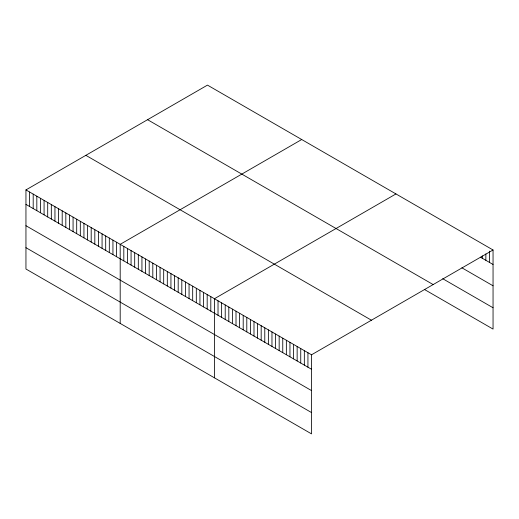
<?xml version="1.0" encoding="UTF-8"?>
<svg xmlns="http://www.w3.org/2000/svg" width="519" height="519" viewBox="0 0 519 519"><rect width="100%" height="100%" fill="white"/><g stroke="black" fill="none" stroke-linecap="round" stroke-linejoin="round"><path stroke-width="0.78" d="M25.95 189.915L311.53 354.788L311.53 433.884L25.95 269.011L25.95 189.915L207.47 85.116L493.05 249.989L493.05 329.085L424.724 289.641M301.714 139.52L120.194 244.326L120.194 323.421M395.952 193.931L214.431 298.73L214.431 377.832M311.53 354.788L493.05 249.989M480.464 257.203L493.05 264.469M461.884 267.798L493.05 285.794M442.701 278.697L493.05 307.761M147.571 119.694L433.151 284.574M85.849 155.33L371.429 320.204M25.95 204.389L311.53 369.269M25.95 225.713L311.53 390.593M25.95 247.686L311.53 412.566M489.456 251.131L489.456 262.393M485.855 253.882L485.855 260.317M482.261 255.828L482.261 258.241M307.936 352.712L307.936 367.193M304.335 350.636L304.335 365.116M300.741 348.56L300.741 363.041M297.147 346.484L297.147 360.964M293.546 344.408L293.546 358.889M289.952 342.332L289.952 356.812M286.358 340.256L286.358 354.736M282.758 338.18L282.758 352.661M279.164 336.104L279.164 350.584M275.57 334.028L275.57 348.509M271.969 331.952L271.969 346.433M268.375 329.876L268.375 344.356M264.781 327.8L264.781 342.281M261.18 325.724L261.18 340.204M257.586 323.648L257.586 338.129M253.992 321.572L253.992 336.053M250.392 319.496L250.392 333.976M246.797 317.42L246.797 331.894M243.203 315.344L243.203 329.818M239.603 313.268L239.603 327.742M236.009 311.192L236.009 325.666M232.415 309.116L232.415 323.59M228.814 307.034L228.814 321.514M225.22 304.958L225.22 319.438M221.626 302.882L221.626 317.362M218.025 300.806L218.025 315.286M210.805 296.641L210.805 311.121M207.185 294.545L207.185 309.026M203.558 292.457L203.558 306.93M199.932 290.361L199.932 304.841M196.312 288.272L196.312 302.746M192.685 286.177L192.685 300.657M189.059 284.081L189.059 298.561M185.432 281.992L185.432 296.472M181.812 279.897L181.812 294.377M178.186 277.808L178.186 292.281M174.559 275.712L174.559 290.192M170.939 273.623L170.939 288.097M167.313 271.528L167.313 286.008M163.686 269.432L163.686 283.912M160.06 267.343L160.06 281.823M156.44 265.248L156.44 279.728M152.813 263.159L152.813 277.633M149.187 261.063L149.187 275.544M145.567 258.975L145.567 273.448M141.94 256.879L141.94 271.359M138.314 254.784L138.314 269.264M134.687 252.695L134.687 267.175M131.067 250.599L131.067 265.079M127.44 248.51L127.44 262.984M123.814 246.415L123.814 260.895M116.567 242.23L116.567 256.71M112.941 240.135L112.941 254.615M109.314 238.046L109.314 252.526M105.694 235.95L105.694 250.43M102.068 233.861L102.068 248.335M98.441 231.766L98.441 246.246M94.821 229.677L94.821 244.151M91.195 227.582L91.195 242.062M87.568 225.486L87.568 239.966M83.942 223.397L83.942 237.877M80.322 221.302L80.322 235.782M76.695 219.213L76.695 233.686M73.069 217.117L73.069 231.597M69.449 215.028L69.449 229.502M65.822 212.933L65.822 227.413M62.196 210.837L62.196 225.317M58.569 208.748L58.569 223.228M54.949 206.653L54.949 221.133M51.323 204.564L51.323 219.037M47.696 202.468L47.696 216.948M44.076 200.379L44.076 214.853M40.45 198.284L40.45 212.764M36.823 196.188L36.823 210.669M33.197 194.1L33.197 208.58M29.577 192.004L29.577 206.484"/></g></svg>
